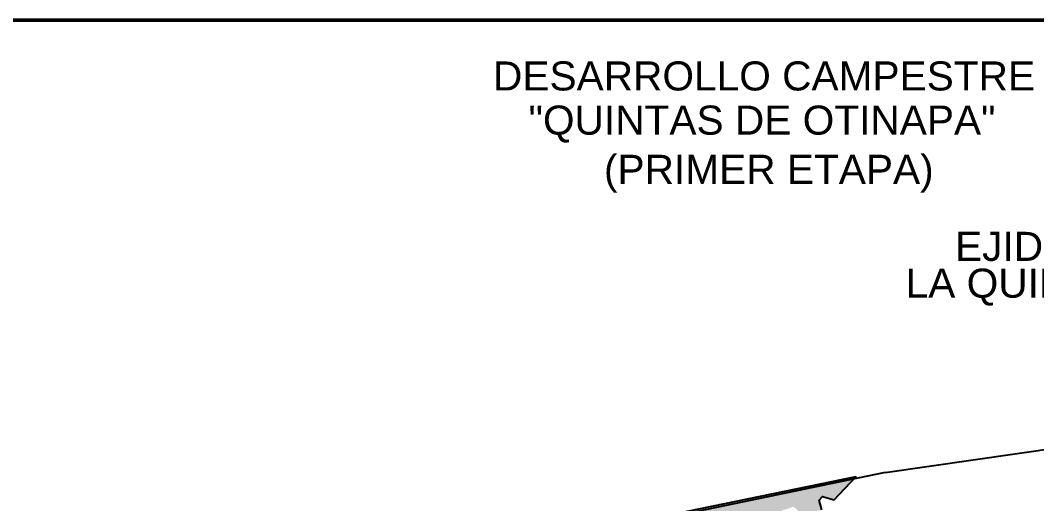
# Model space of a CAD drawing. Header units: metres. Extents: x 500111 to 502674, y 2669847 to 2673197.
# Drawn here: x 500727 to 501775, y 2672698 to 2673197 of the extents above; entities that cross this region are included whole.
import ezdxf
from ezdxf.enums import TextEntityAlignment as Align

# ---------------------------------------------------------------- set-up
doc = ezdxf.new("R2010")
doc.units = ezdxf.units.M
doc.layers.add('CVL_CURV_TX', color=2, linetype='Continuous')
doc.styles.add('ARIAL', font='arial.ttf')

msp = doc.modelspace()

# ---------------------------------------------------------------- hatches: boundary and pattern name
at = {"layer": 'CVL_CURV_TX'}
h = msp.add_hatch(dxfattribs=at)
h.set_pattern_fill('SWAMP', color=5, scale=0.05)
h.set_pattern_definition([(0, (87.9902, -208.2334), (0.635, 1.0998522618), [0.15875, -1.11125]), (90, (88.0696, -208.2334), (-0.635, 1.09985226181), [0.079375, -2.1203295236]), (90, (88.0895, -208.2334), (-0.635, 1.09985226181), [0.0635, -2.1362045236]), (90, (88.0498, -208.2334), (-0.635, 1.09985226181), [0.0635, -2.1362045236]), (60, (88.1093, -208.2334), (-0.63499999914, 1.0998522623), [0.0508, -1.2192]), (120, (88.0299, -208.2334), (-1.26999999914, 5e-10), [0.0508, -1.2192])])
h.paths.add_polyline_path([(501441.5, 2672676.6), (501481.5, 2672680.5), (501524.2, 2672694.9), (501532.5, 2672687.4), (501553.3, 2672691.6), (501550.7, 2672701.8), (501553.9, 2672705.5), (501566.2, 2672702.1), (501588.4, 2672725.8), (501292.4, 2672664.7), (501310.2, 2672659.6), (501333.4, 2672648.1), (501364.5, 2672611.5), (501366.5, 2672592.2), (501382.3, 2672502.2), (501388.6, 2672497.8), (501397.1, 2672500.3), (501403.4, 2672536), (501395.4, 2672571.4), (501384.9, 2672593.8), (501384.6, 2672618.4), (501362.9, 2672652.2), (501366.7, 2672654.9), (501388.2, 2672650.4), (501389.6, 2672655), (501383.6, 2672663.4), (501412.1, 2672670.9)])
h.paths.add_polyline_path([(501473.4, 2672690.2), (501489.4, 2672690.2), (501489.4, 2672693.8), (501473.4, 2672693.8)], flags=24)
h.paths.add_polyline_path([(501375.2, 2672577.9), (501387.4, 2672526.7), (501399.4, 2672529.6), (501387.3, 2672580.8)], flags=24)
h.paths.add_polyline_path([(501418.4, 2672676.6), (501470.2, 2672685.9), (501468, 2672698.1), (501416.2, 2672688.8)], flags=24)

# ---------------------------------------------------------------- linework, layer by layer
at = {"color": 1}
for q in [(501836.3, 2672761.6), (501105.6, 2672624.1)]:
    msp.add_line((501618.8, 2672730.1), q, dxfattribs=at)
at = {"layer": 'CVL_CURV_TX', "color": 7, "lineweight": 50}
msp.add_line((502674.3, 2673196.9), (500110.8, 2673196.9), dxfattribs=at)
at = {"layer": 'CVL_CURV_TX', "color": 5, "elevation": 917.6}
msp.add_lwpolyline([(501553.3, 2672691.6), (501550.7, 2672701.8), (501553.9, 2672705.5), (501566.2, 2672702.1), (501588.4, 2672725.8), (501292.4, 2672664.7)], dxfattribs=at)

# ---------------------------------------------------------------- texts
at = {"layer": 'CVL_CURV_TX', "color": 7, "style": 'ARIAL'}
for s, p in [('DESARROLLO CAMPESTRE', (501493.8, 2673139.5, 7102)), ('"QUINTAS DE OTINAPA"', (501491.7, 2673090, 7102)), ('(PRIMER ETAPA)', (501498.7, 2673039.4, 7102)), ('EJIDO', (501752.4, 2672963.6, 7102)), ('LA QUINTA', (501750.4, 2672921.7, 7102))]:
    msp.add_text(s, height=30, dxfattribs=at).set_placement(p, align=Align.MIDDLE)

doc.saveas('drawing.dxf')
